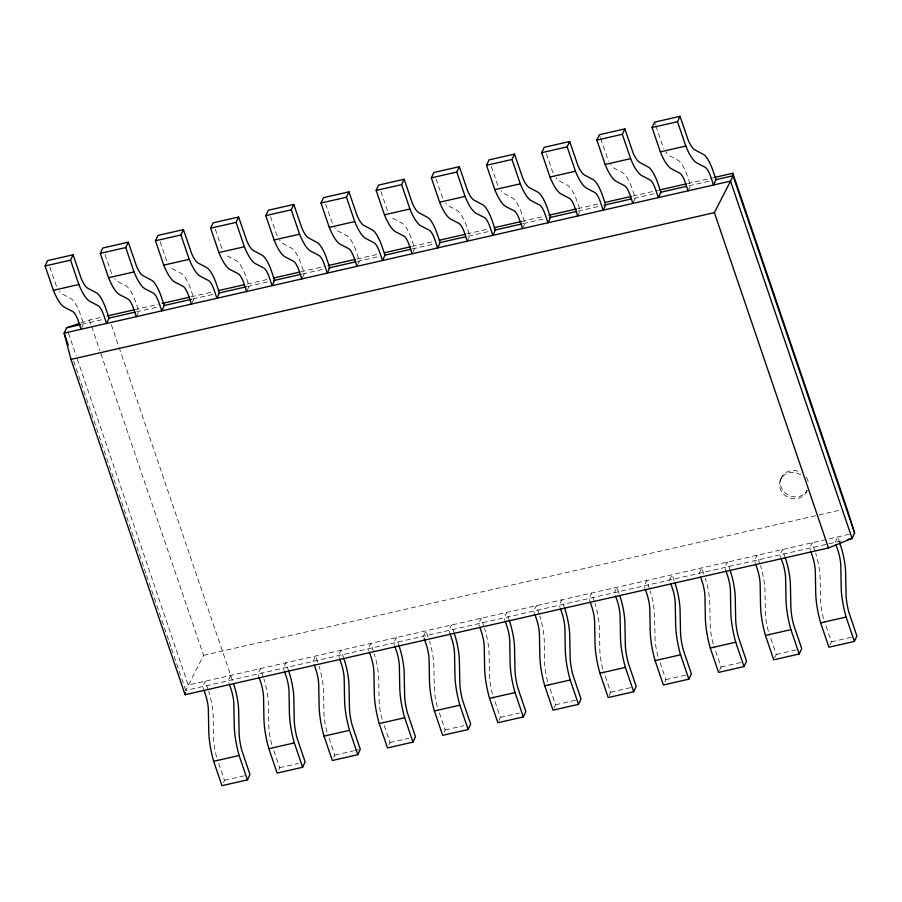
<?xml version="1.0" encoding="UTF-8"?>
<svg xmlns="http://www.w3.org/2000/svg" width="902" height="902" viewBox="0 0 902 902"><rect width="100%" height="100%" fill="white"/><g stroke="black" fill="none" stroke-linecap="round" stroke-linejoin="round"><path stroke-width="0.68" stroke-dasharray="4.51 3.38" d="M81.124 329.264L83.638 323.897L80.098 313.569A30.6 8.716 77.2 0 0 71.427 298.9L61.979 293.849A25.741 7.34 77.2 0 1 59.532 291.301M136.303 316.681L138.818 311.303L135.266 300.986A30.6 8.716 77.2 0 0 126.607 286.306L117.159 281.255A25.741 7.34 77.2 0 1 114.712 278.718M191.979 303.016L193.986 298.72L190.446 288.392A30.6 8.716 77.2 0 0 181.787 273.723L172.327 268.672A25.741 7.34 77.2 0 1 169.892 266.124M247.159 290.433L249.166 286.137L245.626 275.809A30.6 8.716 77.2 0 0 236.967 261.14L227.507 256.089A25.741 7.34 77.2 0 1 225.072 253.541M302.328 277.839L304.346 273.543L300.806 263.226A30.6 8.716 77.2 0 0 292.135 248.546L282.687 243.495A25.741 7.34 77.2 0 1 279.62 240.056M357.508 265.256L359.526 260.96L355.986 250.632A30.6 8.716 77.2 0 0 347.315 235.963L337.867 230.912A25.741 7.34 77.2 0 1 334.789 227.462M841.115 540.941L185.744 690.436L203.559 655.337L100.314 351.972M412.688 252.673L414.695 248.377L411.154 238.049A30.6 8.716 77.2 0 0 402.495 223.38L393.046 218.329A25.741 7.34 77.2 0 1 390.6 215.781M230.698 675.384L228.183 680.762L228.973 683.073M467.36 241.161L469.874 235.783L466.334 225.466A30.6 8.716 77.2 0 0 457.675 210.786L448.215 205.735A25.741 7.34 77.2 0 1 445.78 203.198M223.482 782.451L224.485 780.298L217.472 759.698M313.073 661.391L315.587 656.025L318.44 664.391M522.54 228.567L525.054 223.2L521.514 212.872A30.6 8.716 77.2 0 0 512.843 198.203L503.395 193.152A25.741 7.34 77.2 0 1 500.948 190.615M278.65 769.868L279.665 767.715L272.652 747.115M577.72 215.984L580.234 210.617L576.694 200.289A30.6 8.716 77.2 0 0 568.023 185.62L558.575 180.569A25.741 7.34 77.2 0 1 556.128 178.021M333.83 757.274L334.834 755.132L327.832 734.521M423.421 636.226L425.947 630.848L428.788 639.225M633.396 202.319L635.414 198.023L631.862 187.706A30.6 8.716 77.2 0 0 623.203 173.026L613.755 167.975A25.741 7.34 77.2 0 1 610.677 164.536M389.01 744.691L390.014 742.538L383 721.938M688.068 190.807L690.582 185.44L687.042 175.112A30.6 8.716 77.2 0 0 678.383 160.443L668.923 155.392A25.741 7.34 77.2 0 1 665.856 151.942M444.19 732.108L445.193 729.955L438.18 709.355M498.862 720.597L500.373 717.372L493.36 696.761M554.042 708.002L555.542 704.778L548.54 684.178M614.42 592.648L616.945 587.281L619.787 595.647M609.211 695.419L610.722 692.195L603.709 671.595M669.6 580.065L672.114 574.698L674.967 583.064M699.309 573.289L701.824 567.922L704.676 576.288M664.898 681.754L665.901 679.612L658.888 659.001M780.997 478.669L781.887 476.763A14.353 12.921 25.1 0 1 800.852 472.445M719.571 670.242L721.081 667.018L714.068 646.418M806.14 492.481L807.031 490.587A14.353 12.921 25.1 0 1 788.055 494.916A14.353 12.921 25.1 0 1 781.887 476.763M774.75 657.659L776.261 654.435L769.248 633.835M835.139 542.305L837.654 536.938L839.683 542.914M829.919 645.077L831.43 641.852L824.417 621.241M80.582 323.04L89.445 320.03L103.166 316.906M134.714 309.702L158.042 304.391M190.965 296.871L212.906 291.865M247.204 284.051L267.781 279.349M300.704 271.84L324.021 266.518M356.944 259.009L377.521 254.319M411.819 246.494L432.396 241.804M466.695 233.979L488.636 228.973M521.559 221.464L543.511 216.457M577.81 208.633L598.387 203.942M632.685 196.117L658.742 190.164M687.549 183.602L713.617 177.649M81.721 324.325L102.4 319.612M136.529 311.833L158.47 306.827M192.746 299.002L214.101 294.131M247.599 286.486L268.165 281.796M302.452 273.982L323.108 269.27M357.305 261.467L379.246 256.461M412.158 248.952L434.099 243.946M468.375 236.132L489.978 231.205M523.228 223.617L545.169 218.611M578.081 211.102L600.337 206.028M634.298 198.282L655.517 193.445M689.151 185.767L710.686 180.851M203.559 655.337L841.442 509.833M849.143 534.311L188.259 685.069L76.636 357.068M224.485 780.298L244.589 775.72M279.665 767.715L298.427 763.43M334.834 755.132L353.607 750.847M354.948 750.543L358.962 749.63M390.014 742.538L408.775 738.264M445.193 729.955L463.955 725.67M500.373 717.372L519.135 713.087M555.542 704.778L575.656 700.2M610.722 692.195L630.825 687.606M665.901 679.612L686.005 675.023M721.081 667.018L741.185 662.44M776.261 654.435L796.365 649.846M831.43 641.852L851.533 637.263M815.036 551.111L812.183 542.745L809.669 548.112L810.458 550.434M654.57 122.142L655.438 124.713M655.878 125.998L662.756 146.045A25.741 7.34 77.2 0 0 663.973 148.661M785.326 557.887L782.474 549.521L779.959 554.888L780.749 557.21M759.856 563.705L757.003 555.328L754.489 560.706L755.278 563.017M599.39 134.725L600.27 137.296M600.698 138.581L607.587 158.639A25.741 7.34 77.2 0 0 608.805 161.255M730.146 570.481L727.294 562.104L724.78 567.482L725.569 569.793M546.398 153.746L552.407 171.222A25.741 7.34 77.2 0 0 554.245 175.022M649.496 588.871L646.655 580.505L644.141 585.872L644.93 588.194M491.229 166.34L497.227 183.805A25.741 7.34 77.2 0 0 499.065 187.605M594.328 601.465L591.475 593.088L588.961 598.466L589.75 600.777M436.049 178.923L442.048 196.399A25.741 7.34 77.2 0 0 443.265 199.015M564.607 608.241L561.766 599.864L559.251 605.242L560.041 607.553M539.148 614.048L536.295 605.682L533.781 611.049L534.57 613.371M380.87 191.506L386.868 208.982A25.741 7.34 77.2 0 0 388.097 211.598M509.438 620.824L506.586 612.458L504.071 617.825L504.861 620.148M483.968 626.631L481.116 618.265L478.601 623.632L479.39 625.954M325.69 204.1L331.699 221.565A25.741 7.34 77.2 0 0 332.917 224.181M454.258 633.407L451.406 625.041L448.892 630.408L449.681 632.73M270.521 216.683L276.519 234.159A25.741 7.34 77.2 0 0 277.737 236.775M399.079 646.001L396.226 637.624L393.712 643.002L394.501 645.313M373.608 651.808L370.767 643.442L368.253 648.809L369.042 651.131M215.341 229.266L221.34 246.742A25.741 7.34 77.2 0 0 223.177 250.542M343.899 658.584L341.057 650.218L338.543 655.585L339.332 657.908M160.161 241.86L166.16 259.325A25.741 7.34 77.2 0 0 168.009 263.125M288.73 671.167L285.878 662.801L283.363 668.168L284.153 670.49M263.26 676.985L260.407 668.607L257.893 673.986L258.682 676.297M104.982 254.443L110.991 271.919A25.741 7.34 77.2 0 0 112.209 274.535M111.374 324.754L118.636 346.086M119.087 347.417L233.55 683.761M89.445 320.03L91.26 325.351M91.711 326.682L99.863 350.641M208.08 689.568L205.239 681.202L202.713 686.569L203.502 688.891M49.802 267.026L55.811 284.502A25.741 7.34 77.2 0 0 57.029 287.118M68.473 333.097L76.174 355.738M73.66 361.104L113.551 478.319M114.002 479.65L143.925 567.561M144.376 568.891L146.192 574.213M146.643 575.555L168.854 640.815M169.305 642.145L171.121 647.478M171.572 648.809L185.744 690.436M823.549 618.671L823.301 617.802A25.741 7.34 77.2 0 1 820.594 601.059L820.11 576.885A30.6 8.716 77.2 0 0 815.69 553.14M768.369 631.253L768.132 630.385A25.741 7.34 77.2 0 1 765.426 613.653L764.93 589.48A30.6 8.716 77.2 0 0 760.51 565.723M713.189 643.848L712.952 642.968A25.741 7.34 77.2 0 1 710.246 626.236L709.75 602.062A30.6 8.716 77.2 0 0 705.341 578.317M658.009 656.431L657.772 655.562A25.741 7.34 77.2 0 1 655.066 638.819L654.57 614.645A30.6 8.716 77.2 0 0 650.162 590.9M602.84 669.013L602.592 668.145A25.741 7.34 77.2 0 1 599.886 651.413L599.402 627.24A30.6 8.716 77.2 0 0 594.982 603.483M547.661 681.608L547.424 680.728A25.741 7.34 77.2 0 1 544.707 663.996L544.222 639.822A30.6 8.716 77.2 0 0 539.802 616.077M492.481 694.19L492.244 693.322A25.741 7.34 77.2 0 1 489.538 676.579L489.042 652.405A30.6 8.716 77.2 0 0 484.633 628.66M437.301 706.773L437.064 705.905A25.741 7.34 77.2 0 1 434.358 689.173L433.862 664.999A30.6 8.716 77.2 0 0 429.453 641.243M382.132 719.368L381.884 718.488A25.741 7.34 77.2 0 1 379.178 701.756L378.682 677.582A30.6 8.716 77.2 0 0 374.274 653.837M326.952 731.95L326.704 731.082A25.741 7.34 77.2 0 1 323.998 714.339L323.514 690.165A30.6 8.716 77.2 0 0 319.094 666.42M271.773 744.533L271.536 743.665A25.741 7.34 77.2 0 1 268.83 726.933L268.334 702.759A30.6 8.716 77.2 0 0 263.914 679.003M216.593 757.128L216.356 756.248A25.741 7.34 77.2 0 1 213.65 739.516L213.154 715.342A30.6 8.716 77.2 0 0 208.745 691.597M806.275 477.395A14.353 12.921 25.1 0 1 808.542 484.047M807.053 490.429A14.353 12.921 25.1 0 1 787.908 497.194A14.353 12.921 25.1 0 1 781.391 478.026A14.353 12.921 25.1 0 1 802.047 475.715"/><path stroke-width="1.35" d="M714.993 177.333L732.819 173.274L846.933 508.581L854.622 533.059L852.108 538.438L828.487 547.954L185.113 694.72L185.429 692.578M81.124 329.264L78.361 321.146A16.958 4.837 77.2 0 0 72.667 311.506L64.617 307.323A39.372 11.219 77.2 0 1 53.387 290.32L45.1 265.955L47.614 260.588L73.085 254.781L81.281 278.695A25.741 7.34 77.2 0 0 87.449 288.042L96.897 293.082A30.6 8.716 77.2 0 1 105.557 307.762L109.108 318.079L106.583 323.457L103.82 315.339A16.958 4.837 77.2 0 0 98.138 305.699L90.076 301.516A39.372 11.219 77.2 0 1 78.857 284.513L70.57 260.148L73.085 254.781M136.303 316.681L133.53 308.552A16.958 4.837 77.2 0 0 127.847 298.912L119.797 294.74A39.372 11.219 77.2 0 1 108.567 277.737L100.28 253.372L102.794 248.005L128.264 242.198L136.45 266.101A25.741 7.34 77.2 0 0 142.617 275.448L152.077 280.499A30.6 8.716 77.2 0 1 160.736 295.18L164.277 305.496L161.762 310.863L159 302.745A16.958 4.837 77.2 0 0 153.306 293.105L145.256 288.933A39.372 11.219 77.2 0 1 134.037 271.93L125.739 247.565L128.264 242.198M79.32 323.468L66.658 327.764L64.143 333.131L70.999 359.413L185.113 694.72M191.472 304.087L188.71 295.969A16.958 4.837 77.2 0 0 183.016 286.329L174.965 282.146A39.372 11.219 77.2 0 1 163.747 265.143L155.46 240.789L157.974 235.411L183.433 229.604L191.63 253.518A25.741 7.34 77.2 0 0 197.797 262.865L207.257 267.917A30.6 8.716 77.2 0 1 215.916 282.585L219.457 292.913L216.942 298.28L214.18 290.162A16.958 4.837 77.2 0 0 208.486 280.522L200.436 276.339A39.372 11.219 77.2 0 1 189.217 259.336L180.919 234.982L183.433 229.604M246.652 291.504L243.89 283.386A16.958 4.837 77.2 0 0 238.196 273.746L230.145 269.563A39.372 11.219 77.2 0 1 218.927 252.56L210.628 228.195L213.143 222.828L238.613 217.021L246.81 240.935A25.741 7.34 77.2 0 0 252.977 250.282L262.426 255.322A30.6 8.716 77.2 0 1 271.096 270.002L274.636 280.33L272.122 285.697L269.36 277.579A16.958 4.837 77.2 0 0 263.666 267.939L255.616 263.756A39.372 11.219 77.2 0 1 244.386 246.753L236.099 222.388L238.613 217.021M301.832 278.921L299.069 270.792A16.958 4.837 77.2 0 0 293.375 261.152L285.325 256.98A39.372 11.219 77.2 0 1 274.095 239.977L265.808 215.612L268.322 210.245L293.793 204.438L301.99 228.341A25.741 7.34 77.2 0 0 308.157 237.688L317.605 242.739A30.6 8.716 77.2 0 1 326.265 257.42L329.816 267.736L327.291 273.103L324.528 264.985A16.958 4.837 77.2 0 0 318.846 255.345L310.795 251.173A39.372 11.219 77.2 0 1 299.565 234.17L291.278 209.805L293.793 204.438M357.012 266.327L354.238 258.209A16.958 4.837 77.2 0 0 348.555 248.569L340.505 244.386A39.372 11.219 77.2 0 1 329.275 227.383L320.988 203.029L323.502 197.651L348.973 191.844L357.158 215.758A25.741 7.34 77.2 0 0 363.326 225.105L372.785 230.157A30.6 8.716 77.2 0 1 381.445 244.825L384.985 255.153L382.471 260.52L379.708 252.402A16.958 4.837 77.2 0 0 374.014 242.762L365.964 238.579A39.372 11.219 77.2 0 1 354.745 221.576L346.458 197.222L348.973 191.844M412.18 253.744L409.418 245.626A16.958 4.837 77.2 0 0 403.735 235.986L395.674 231.803A39.372 11.219 77.2 0 1 384.455 214.8L376.168 190.435L378.682 185.068L404.141 179.261L412.338 203.175A25.741 7.34 77.2 0 0 418.505 212.522L427.965 217.562A30.6 8.716 77.2 0 1 436.624 232.242L440.165 242.57L437.65 247.937L434.888 239.819A16.958 4.837 77.2 0 0 429.194 230.179L421.144 225.996A39.372 11.219 77.2 0 1 409.925 208.993L401.627 184.628L404.141 179.261M467.36 241.161L464.598 233.032A16.958 4.837 77.2 0 0 458.904 223.392L450.853 219.22A39.372 11.219 77.2 0 1 439.635 202.217L431.336 177.852L433.851 172.485L459.321 166.678L467.518 190.581A25.741 7.34 77.2 0 0 473.685 199.928L483.134 204.98A30.6 8.716 77.2 0 1 491.804 219.66L495.345 229.976L492.83 235.343L490.068 227.225A16.958 4.837 77.2 0 0 484.374 217.585L476.324 213.413A39.372 11.219 77.2 0 1 465.094 196.41L456.807 172.045L459.321 166.678M522.54 228.567L519.778 220.449A16.958 4.837 77.2 0 0 514.084 210.809L506.033 206.626A39.372 11.219 77.2 0 1 494.803 189.623L486.516 165.269L489.031 159.891L514.501 154.084L522.698 177.998A25.741 7.34 77.2 0 0 528.865 187.345L538.314 192.397A30.6 8.716 77.2 0 1 546.973 207.065L550.524 217.393L548.01 222.76L545.236 214.642A16.958 4.837 77.2 0 0 539.554 205.002L531.503 200.819A39.372 11.219 77.2 0 1 520.274 183.816L511.986 159.462L514.501 154.084M203.897 690.053L205.487 694.687A16.958 4.837 77.2 0 1 208.385 710.291L208.757 730.857A39.372 11.219 77.2 0 0 213.673 761.311L221.971 785.676L247.43 779.858L249.955 774.491L241.826 750.441A25.741 7.34 77.2 0 1 239.12 733.709L238.624 709.536A30.6 8.716 77.2 0 0 234.204 685.779L233.55 683.761M577.72 215.984L574.957 207.866A16.958 4.837 77.2 0 0 569.263 198.226L561.213 194.043A39.372 11.219 77.2 0 1 549.983 177.04L541.696 152.675L544.21 147.308L569.681 141.501L577.866 165.416A25.741 7.34 77.2 0 0 584.045 174.762L593.493 179.802A30.6 8.716 77.2 0 1 602.153 194.482L605.693 204.81L603.179 210.177L600.416 202.059A16.958 4.837 77.2 0 0 594.722 192.419L586.672 188.236A39.372 11.219 77.2 0 1 575.453 171.233L567.166 146.868L569.681 141.501M259.077 677.458L260.655 682.104A16.958 4.837 77.2 0 1 263.553 697.697L263.925 718.274A39.372 11.219 77.2 0 0 268.852 748.728L277.151 773.082L302.61 767.275L305.124 761.908L296.995 737.859A25.741 7.34 77.2 0 1 294.289 721.115L293.804 696.942A30.6 8.716 77.2 0 0 289.384 673.196L288.73 671.167M632.888 203.401L630.126 195.283A16.958 4.837 77.2 0 0 624.443 185.643L616.382 181.46A39.372 11.219 77.2 0 1 605.163 164.457L596.876 140.092L599.39 134.725L624.849 128.918L633.046 152.821A25.741 7.34 77.2 0 0 639.214 162.168L648.673 167.22A30.6 8.716 77.2 0 1 657.332 181.9L660.873 192.216L658.359 197.594L655.596 189.465A16.958 4.837 77.2 0 0 649.902 179.825L641.852 175.653A39.372 11.219 77.2 0 1 630.633 158.651L622.335 134.285L624.849 128.918M314.257 664.875L315.835 669.509A16.958 4.837 77.2 0 1 318.733 685.114L319.105 705.691A39.372 11.219 77.2 0 0 324.032 736.133L332.319 760.499L357.79 754.692L360.304 749.325L352.175 725.264A25.741 7.34 77.2 0 1 349.469 708.532L348.973 684.359A30.6 8.716 77.2 0 0 344.564 660.614L343.899 658.584M688.068 190.807L685.306 182.689A16.958 4.837 77.2 0 0 679.612 173.049L671.562 168.866A39.372 11.219 77.2 0 1 660.343 151.863L652.045 127.509L654.57 122.142L680.029 116.324L688.226 140.238A25.741 7.34 77.2 0 0 694.393 149.585L703.842 154.637A30.6 8.716 77.2 0 1 712.512 169.305L716.053 179.633L713.538 185L710.776 176.882A16.958 4.837 77.2 0 0 705.082 167.242L697.032 163.059A39.372 11.219 77.2 0 1 685.802 146.056L677.515 121.702L680.029 116.324M369.437 652.293L371.015 656.927A16.958 4.837 77.2 0 1 373.913 672.531L374.285 693.097A39.372 11.219 77.2 0 0 379.212 723.551L387.499 747.916L412.969 742.109L415.484 736.731L407.354 712.681A25.741 7.34 77.2 0 1 404.648 695.949L404.152 671.776A30.6 8.716 77.2 0 0 399.744 648.019L399.079 646.001M424.222 638.537L426.195 644.344A16.958 4.837 77.2 0 1 429.093 659.937L429.465 680.514A39.372 11.219 77.2 0 0 434.392 710.968L442.679 735.322L468.149 729.515L470.664 724.148L462.534 700.099A25.741 7.34 77.2 0 1 459.828 683.355L459.332 659.182A30.6 8.716 77.2 0 0 454.912 635.436L454.258 633.407M479.785 627.115L481.364 631.75A16.958 4.837 77.2 0 1 484.261 647.354L484.633 667.931A39.372 11.219 77.2 0 0 489.56 698.373L497.859 722.739L523.318 716.932L525.832 711.565L517.703 687.504A25.741 7.34 77.2 0 1 514.997 670.772L514.512 646.599A30.6 8.716 77.2 0 0 510.092 622.854L509.438 620.824M534.965 614.533L536.543 619.167A16.958 4.837 77.2 0 1 539.441 634.771L539.813 655.337A39.372 11.219 77.2 0 0 544.74 685.791L553.027 710.156L578.498 704.349L581.012 698.971L572.883 674.922A25.741 7.34 77.2 0 1 570.177 658.189L569.681 634.016A30.6 8.716 77.2 0 0 565.272 610.259L564.607 608.241M590.145 601.938L591.723 606.584A16.958 4.837 77.2 0 1 594.621 622.177L594.993 642.754A39.372 11.219 77.2 0 0 599.92 673.208L608.207 697.562L633.678 691.755L636.192 686.388L628.063 662.339A25.741 7.34 77.2 0 1 625.357 645.606L624.861 621.422A30.6 8.716 77.2 0 0 620.452 597.676L619.787 595.647M645.325 589.356L646.903 593.99A16.958 4.837 77.2 0 1 649.801 609.594L650.173 630.171A39.372 11.219 77.2 0 0 655.1 660.614L663.387 684.979L688.857 679.172L691.372 673.805L683.242 649.744A25.741 7.34 77.2 0 1 680.536 633.012L680.04 608.839A30.6 8.716 77.2 0 0 675.632 585.094L674.967 583.064M700.493 576.773L702.072 581.407A16.958 4.837 77.2 0 1 704.981 597.011L705.353 617.577A39.372 11.219 77.2 0 0 710.269 648.031L718.567 672.396L744.026 666.589L746.54 661.211L738.411 637.162A25.741 7.34 77.2 0 1 735.705 620.429L735.22 596.256A30.6 8.716 77.2 0 0 730.8 572.499L730.146 570.481M755.673 564.178L757.252 568.824A16.958 4.837 77.2 0 1 760.149 584.417L760.521 604.994A39.372 11.219 77.2 0 0 765.448 635.448L773.736 659.802L799.206 653.995L801.72 648.628L793.591 624.579A25.741 7.34 77.2 0 1 790.885 607.847L790.389 583.662A30.6 8.716 77.2 0 0 785.98 559.917L785.326 557.887M810.853 551.596L812.431 556.23A16.958 4.837 77.2 0 1 815.329 571.834L815.701 592.411A39.372 11.219 77.2 0 0 820.628 622.854L828.915 647.219L854.386 641.412L856.9 636.045L848.771 611.984A25.741 7.34 77.2 0 1 846.065 595.252L845.569 571.079A30.6 8.716 77.2 0 0 841.16 547.334L839.683 542.914M828.487 547.954L714.373 212.646L730.519 181.133L733.033 175.755L732.819 173.274M45.1 265.955L70.57 260.148M100.28 253.372L125.739 247.565M155.46 240.789L180.919 234.982M210.628 228.195L236.099 222.388M265.808 215.612L291.278 209.805M320.988 203.029L346.458 197.222M376.168 190.435L401.627 184.628M431.336 177.852L456.807 172.045M486.516 165.269L511.986 159.462M541.696 152.675L567.166 146.868M596.876 140.092L622.335 134.285M652.045 127.509L677.515 121.702M53.387 290.32L78.857 284.513M108.567 277.737L134.037 271.93M163.747 265.143L189.217 259.336M218.927 252.56L244.386 246.753M274.095 239.977L299.565 234.17M329.275 227.383L354.745 221.576M384.455 214.8L409.925 208.993M439.635 202.217L465.094 196.41M494.803 189.623L520.274 183.816M549.983 177.04L575.453 171.233M605.163 164.457L630.633 158.651M660.343 151.863L685.802 146.056M107.282 315.959L134.714 309.702M162.157 303.444L189.589 297.186M218.397 290.613L244.465 284.671M273.272 278.098L299.329 272.156M328.136 265.583L355.58 259.325M384.387 252.752L410.444 246.81M439.251 240.236L465.319 234.294M494.127 227.721L521.559 221.464M549.002 215.206L576.434 208.948M605.242 202.375L631.31 196.422M660.117 189.86L686.185 183.907M66.658 327.764L80.346 324.641M109.108 318.079L135.153 312.137M163.95 305.575L191.382 299.317M218.803 293.06L246.235 286.802M273.656 280.545L301.076 274.287M328.508 268.041L355.929 261.783M384.726 255.21L410.782 249.268M439.578 242.694L465.635 236.752M494.431 230.19L521.852 223.933M549.284 217.675L576.705 211.418M604.126 205.16L631.558 198.902M660.354 192.34L686.411 186.398M715.207 179.825L733.033 175.755L854.622 533.059M70.999 359.413L714.373 212.646M847.993 539.373L852.108 538.438L730.519 181.133L64.143 333.131L68.225 345.128M213.673 761.311L239.143 755.504L247.43 779.858M268.852 748.728L294.323 742.91L302.61 767.275M324.032 736.133L349.502 730.327L357.79 754.692M379.212 723.551L404.671 717.744L412.969 742.109M434.392 710.968L459.851 705.161L468.149 729.515M489.56 698.373L515.031 692.567L523.318 716.932M544.74 685.791L570.211 679.984L578.498 704.349M599.92 673.208L625.39 667.401L633.678 691.755M655.1 660.614L680.559 654.807L688.857 679.172M710.269 648.031L735.739 642.224L744.026 666.589M765.448 635.448L790.919 629.641L799.206 653.995M820.628 622.854L846.099 617.047L854.386 641.412M835.928 544.628L837.902 550.423A16.958 4.837 77.2 0 1 840.799 566.028L841.171 586.604A39.372 11.219 77.2 0 0 846.099 617.047M781.143 558.372L782.722 563.017A16.958 4.837 77.2 0 1 785.619 578.61L785.992 599.187A39.372 11.219 77.2 0 0 790.919 629.641M725.963 570.955L727.542 575.6A16.958 4.837 77.2 0 1 730.44 591.205L730.812 611.77A39.372 11.219 77.2 0 0 735.739 642.224M670.784 583.549L672.362 588.183A16.958 4.837 77.2 0 1 675.26 603.788L675.632 624.364A39.372 11.219 77.2 0 0 680.559 654.807M615.615 596.132L617.193 600.777A16.958 4.837 77.2 0 1 620.091 616.37L620.463 636.947A39.372 11.219 77.2 0 0 625.39 667.401M560.435 608.715L562.014 613.36A16.958 4.837 77.2 0 1 564.911 628.965L565.283 649.53A39.372 11.219 77.2 0 0 570.211 679.984M505.255 621.309L506.834 625.943A16.958 4.837 77.2 0 1 509.731 641.548L510.104 662.124A39.372 11.219 77.2 0 0 515.031 692.567M450.075 633.892L451.654 638.537A16.958 4.837 77.2 0 1 454.552 654.13L454.924 674.707A39.372 11.219 77.2 0 0 459.851 705.161M394.896 646.475L396.474 651.12A16.958 4.837 77.2 0 1 399.383 666.725L399.755 687.29A39.372 11.219 77.2 0 0 404.671 717.744M339.727 659.069L341.306 663.703A16.958 4.837 77.2 0 1 344.203 679.307L344.575 699.873A39.372 11.219 77.2 0 0 349.502 730.327M284.547 671.652L286.126 676.297A16.958 4.837 77.2 0 1 289.023 691.89L289.395 712.467A39.372 11.219 77.2 0 0 294.323 742.91M229.367 684.235L230.946 688.88A16.958 4.837 77.2 0 1 233.844 704.473L234.216 725.05A39.372 11.219 77.2 0 0 239.143 755.504"/></g></svg>
